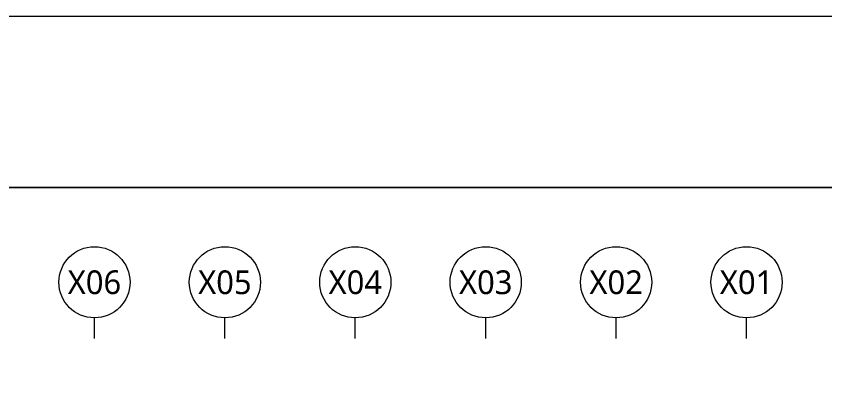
# Model space of a CAD drawing. Header units: millimetres. Extents: x 0 to 420000, y 0 to 297000.
# Drawn here: x 226411 to 294614, y 264459 to 297000 of the extents above; entities that cross this region are included whole.
import ezdxf
from ezdxf.enums import TextEntityAlignment as Align

# ---------------------------------------------------------------- set-up
doc = ezdxf.new("R2010")
doc.units = ezdxf.units.MM
doc.layers.add('A-XXXX-NPLT', color=144, linetype='Continuous', lineweight=15, plot=False)
doc.styles.add('맑은고딕', font='')
doc.styles.get('맑은고딕').set_extended_font_data('Malgun Gothic')

msp = doc.modelspace()

# ---------------------------------------------------------------- linework, layer by layer
at = {"layer": 'A-XXXX-NPLT'}
for p, q in [((233012.5, 269800), (233012.5, 271550)), ((244012.5, 269800), (244012.5, 271550)), ((255012.5, 269800), (255012.5, 271550)), ((266012.5, 269800), (266012.5, 271550)), ((277012.5, 269800), (277012.5, 271550)), ((288012.5, 269800), (288012.5, 271550))]:
    msp.add_line(p, q, dxfattribs=at)
for points in [[(0, 297000), (420000, 297000), (420000, 0), (0, 0)], [(373825, 14450), (14450, 14450), (14450, 282550), (373825, 282550)], [(337700, 282550), (78800, 282550), (78800, 148500), (337700, 148500)]]:
    msp.add_lwpolyline(points, close=True, dxfattribs=at)
for centre in [(233012.5, 274550), (244012.5, 274550), (255012.5, 274550), (266012.5, 274550), (277012.5, 274550), (288012.5, 274550)]:
    msp.add_circle(centre, 3000, dxfattribs=at)

# ---------------------------------------------------------------- texts
at = {"layer": 'A-XXXX-NPLT', "style": '맑은고딕'}
for s, p in [('X06', (233012.5, 274550)), ('X05', (244012.5, 274550)), ('X04', (255012.5, 274550)), ('X03', (266012.5, 274550)), ('X02', (277012.5, 274550)), ('X01', (288012.5, 274550))]:
    msp.add_text(s, height=2000, dxfattribs=at).set_placement(p, align=Align.MIDDLE)

doc.saveas('drawing.dxf')
